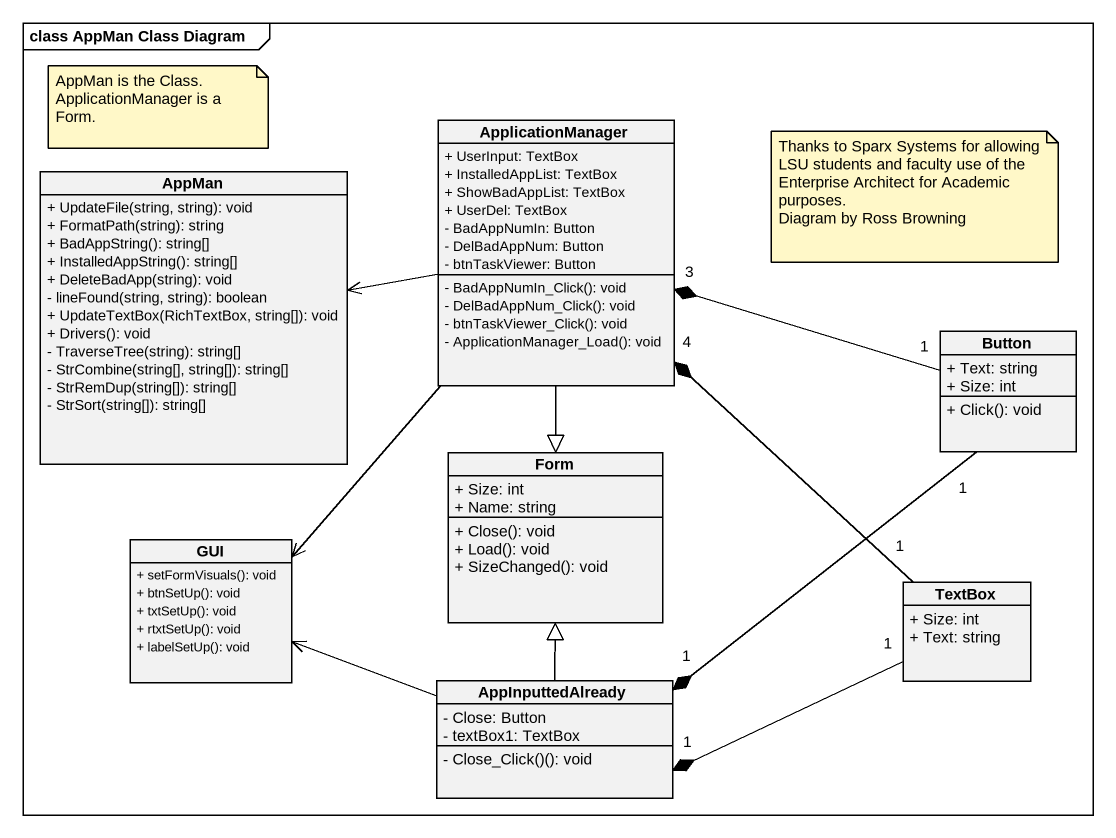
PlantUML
@startuml
mainframe class AppMan Class Diagram
hide circle
hide empty members
skinparam classAttributeIconSize 0
class ApplicationManager {
  + UserInput: TextBox
  + InstalledAppList: TextBox
  + ShowBadAppList: TextBox
  + UserDel: TextBox
  - BadAppNumIn: Button
  - DelBadAppNum: Button
  - btnTaskViewer: Button
  - BadAppNumIn_Click(): void
  - DelBadAppNum_Click(): void
  - btnTaskViewer_Click(): void
  - ApplicationManager_Load(): void
}
class AppMan {
  + UpdateFile(string, string): void
  + FormatPath(string): string
  + BadAppString(): string[]
  + InstalledAppString(): string[]
  + DeleteBadApp(string): void
  - lineFound(string, string): boolean
  + UpdateTextBox(RichTextBox, string[]): void
  + Drivers(): void
  - TraverseTree(string): string[]
  - StrCombine(string[], string[]): string[]
  - StrRemDup(string[]): string[]
  - StrSort(string[]): string[]
}
class Button {
  + Text: string
  + Size: int
  + Click(): void
}
class Form {
  + Size: int
  + Name: string
  + Close(): void
  + Load(): void
  + SizeChanged(): void
}
class GUI {
  + setFormVisuals(): void
  + btnSetUp(): void
  + txtSetUp(): void
  + rtxtSetUp(): void
  + labelSetUp(): void
}
class TextBox {
  + Size: int
  + Text: string
}
class AppInputtedAlready {
  - Close: Button
  - textBox1: TextBox
  - Close_Click()(): void
}
ApplicationManager -left-> AppMan
ApplicationManager --|> Form
ApplicationManager --> GUI
Button "1" -left-* "3" ApplicationManager
Button "1" --* "1" AppInputtedAlready
TextBox "1" -up-* "4" ApplicationManager
TextBox "1" -left-* "1" AppInputtedAlready
AppInputtedAlready -up-|> Form
AppInputtedAlready -left-> GUI
note as N1
  AppMan is the Class.
  ApplicationManager is a Form.
end note
note as N2
  Thanks to Sparx Systems for allowing LSU students and faculty use of the Enterprise Architect for Academic purposes.
  Diagram by Ross Browning
end note
@enduml
